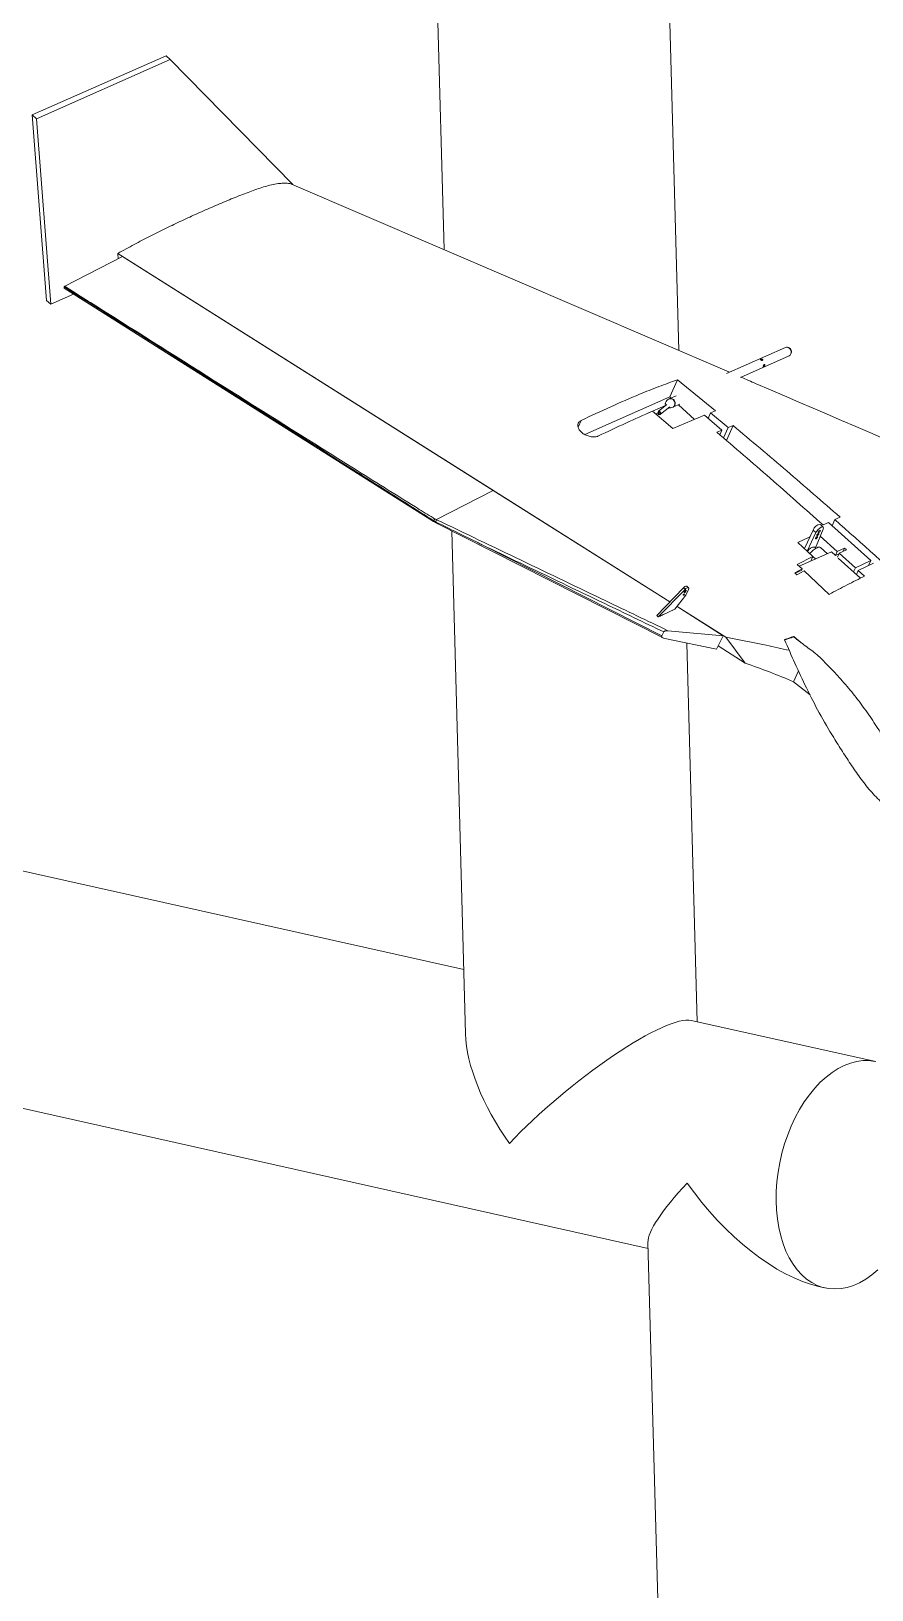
# Model space of a CAD drawing. Header units: inches. Extents: x 0 to 10.7, y 0 to 8.2.
# Drawn here: x 5.3845 to 5.4601, y 4.9721 to 5.1121 of the extents above; entities that cross this region are included whole.
import ezdxf

# ---------------------------------------------------------------- set-up
doc = ezdxf.new("R2010")
doc.units = ezdxf.units.IN
doc.header["$MEASUREMENT"] = 0

msp = doc.modelspace()

# ---------------------------------------------------------------- linework, layer by layer
at = {"color": 7, "linetype": 'Continuous', "lineweight": 15}
for p, q in [((5.4427415187, 5.0834580412), (5.4222261328, 5.8328182641)), ((5.4234230832, 5.027838566), (4.325238304, 5.2732848165)), ((4.3047136626, 5.2565247575), (5.4399915701, 5.0027881268)), ((5.4207300662, 5.1262046594), (5.4216523421, 5.0925169224)), ((5.3846402526, 5.1046201169), (5.3966693309, 5.1099387613)), ((5.3966693309, 5.1099387613), (5.3970426683, 5.1095968106)), ((5.3850135848, 5.1042782114), (5.3970426683, 5.1095968106)), ((5.3970426683, 5.1095968106), (5.4080479366, 5.0983562656)), ((5.3846402526, 5.1046201169), (5.3850135848, 5.1042782114)), ((5.3859326776, 5.0879579679), (5.3846402526, 5.1046201169)), ((5.386306015, 5.0876160172), (5.3850135848, 5.1042782114)), ((5.4472951306, 5.0815020517), (5.4079511693, 5.0984023162)), ((5.3927642543, 5.0918976144), (5.3875581509, 5.0892183223)), ((5.4419414582, 5.0608587397), (5.3923305454, 5.0921713538)), ((5.3923305454, 5.0921713538), (5.39235434, 5.0916866021)), ((5.4260633489, 5.0708803954), (5.3927642543, 5.0918976144)), ((5.3875159315, 5.0890474937), (5.4207099297, 5.0680965861)), ((5.3875581509, 5.0892183223), (5.3875221633, 5.0891610961)), ((5.3859326776, 5.0879579679), (5.386306015, 5.0876160172)), ((5.3883511572, 5.0885202864), (5.386306015, 5.0876160172)), ((5.4523391941, 5.0837323074), (5.4470297308, 5.081384683)), ((5.4525061993, 5.0837474708), (5.4524321297, 5.0837498285)), ((5.4482878735, 5.0810412318), (5.4526720222, 5.0829796227)), ((5.4501112327, 5.0826455035), (5.4500969281, 5.0826363191)), ((5.4527475174, 5.0830365689), (5.4527955991, 5.083092923)), ((5.4419309932, 5.0792869533), (5.4426289464, 5.0808247421)), ((5.4460544922, 5.0780246675), (5.4426289464, 5.0808247421)), ((5.4419309932, 5.0792869533), (5.4342959501, 5.0759111747)), ((5.4419412273, 5.0791348244), (5.441907209, 5.0791197803)), ((5.4420464027, 5.079181291), (5.4419309932, 5.0792869533)), ((5.4425222631, 5.0793917366), (5.4419412273, 5.0791348244)), ((5.4415554222, 5.0785110025), (5.4398981325, 5.0777782135)), ((5.440395352, 5.078002186), (5.4421984408, 5.0764407385)), ((5.4406771092, 5.0777581628), (5.4408636054, 5.077840668)), ((5.4416721649, 5.078607614), (5.4408985739, 5.0779672202)), ((5.4411045203, 5.0777184917), (5.4419294911, 5.0784014423)), ((5.441697369, 5.0782092978), (5.441913563, 5.0783049175)), ((5.4421984408, 5.0764407385), (5.4450435891, 5.0776316616)), ((5.4422399609, 5.078367159), (5.4422739882, 5.0783821595)), ((5.4422739882, 5.0783821595), (5.4428550149, 5.0786391153)), ((5.4441476671, 5.0772566415), (5.4427089167, 5.0785744823)), ((5.446619744, 5.0763022907), (5.4450435891, 5.0776316616)), ((5.4456021123, 5.0778509775), (5.4453755587, 5.077351674)), ((5.4456021123, 5.0778509775), (5.4460544922, 5.0780246675)), ((5.4456021123, 5.0778509775), (5.4471816677, 5.0765289864)), ((5.446619744, 5.0763022907), (5.4461606474, 5.0761134979)), ((5.446619744, 5.0763022907), (5.446429016, 5.0758819633)), ((5.446758939, 5.0755974131), (5.4471816677, 5.0765289864)), ((5.4470272985, 5.0753659222), (5.4476368713, 5.0767089242)), ((5.4476368713, 5.0767089242), (5.4471816677, 5.0765289864)), ((5.4260633489, 5.0708803954), (5.4209683302, 5.0682582603)), ((5.4260633489, 5.0708803954), (5.4419414582, 5.0608587397)), ((5.4207203831, 5.0681600261), (5.4207200915, 5.0681601926)), ((5.4208922363, 5.0680631432), (5.4207203831, 5.0681600261)), ((5.4208666344, 5.0680077441), (5.4413323332, 5.0576238798)), ((5.4208935917, 5.0680625025), (5.4208922363, 5.0680631432)), ((5.4557204256, 5.0675874604), (5.455471534, 5.0678154275)), ((5.4557202364, 5.0677751522), (5.4561934375, 5.0679948488)), ((5.4600035865, 5.0645894588), (5.4561934375, 5.0679948488)), ((5.456772919, 5.0682603215), (5.456519951, 5.0677029625)), ((5.456772919, 5.0682603215), (5.457242721, 5.0684725918)), ((5.4223438549, 5.0672582124), (5.4235815892, 5.0220478108)), ((5.4545334709, 5.0667148659), (5.453445032, 5.066192193)), ((5.4540333683, 5.0656576751), (5.4548184752, 5.0673170992)), ((5.4542828627, 5.0654310384), (5.4550673668, 5.0670891321)), ((5.4550673668, 5.0670891321), (5.4548184752, 5.0673170992)), ((5.455037824, 5.0657204475), (5.4557185087, 5.0673869323)), ((5.4569932246, 5.0653948685), (5.4554663392, 5.0667695798)), ((5.441211458, 5.0578074051), (5.4250632363, 5.0660006351)), ((5.453445032, 5.066192193), (5.4548064534, 5.0649553082)), ((5.4535700704, 5.064072988), (5.4558706429, 5.065090147)), ((5.4550774557, 5.0656841038), (5.4549662133, 5.0657860293)), ((5.4560981062, 5.0651907429), (5.455495416, 5.0657427723)), ((5.4558706429, 5.065090147), (5.4564822986, 5.065360619)), ((5.4564822986, 5.065360619), (5.4568322338, 5.0650400864)), ((5.4569932246, 5.0653948685), (5.4568322338, 5.0650400864)), ((5.4568322338, 5.0650400864), (5.4571470634, 5.0651792954)), ((5.4576388725, 5.0657043308), (5.4569932246, 5.0653948685)), ((5.4571718481, 5.0652338215), (5.4570100246, 5.064877237)), ((5.4571718481, 5.0652338215), (5.4578176305, 5.0655435274)), ((5.4586217874, 5.0639258183), (5.4571718481, 5.0652338215)), ((5.4576388725, 5.0657043308), (5.4574958883, 5.0653892639)), ((5.4578176305, 5.0655435274), (5.4576388725, 5.0657043308)), ((5.4538360941, 5.0638247627), (5.4531703193, 5.0634709927)), ((5.4532122759, 5.0634395125), (5.4537501734, 5.0636773862)), ((5.4533464991, 5.0633047023), (5.4540127859, 5.0636595306)), ((5.4548064534, 5.0649553082), (5.4533940944, 5.0642372613)), ((5.4538360941, 5.0638247627), (5.4533940944, 5.0642372613)), ((5.4538360941, 5.0638247627), (5.4537739912, 5.0636878812)), ((5.4562628641, 5.0615413627), (5.4540127859, 5.0636595306)), ((5.4548064534, 5.0649553082), (5.454615922, 5.0645353912)), ((5.4550369481, 5.0647215521), (5.4547992481, 5.064939288)), ((5.459071684, 5.062988858), (5.4570842078, 5.0648093112)), ((5.4586217874, 5.0639258183), (5.4584535549, 5.0635550588)), ((5.4586217874, 5.0639258183), (5.4600035865, 5.0645894588)), ((5.4588788801, 5.0636936293), (5.458709546, 5.0633205804)), ((5.4588788801, 5.0636936293), (5.4602609287, 5.0643578907)), ((5.4594498676, 5.0631772106), (5.4588788801, 5.0636936293)), ((5.4600035865, 5.0645894588), (5.4597974093, 5.0641350839)), ((5.4436211564, 5.0621401299), (5.4434796229, 5.0622718657)), ((5.4531703193, 5.0634709927), (5.4533464991, 5.0633047023)), ((5.4532097186, 5.0634338449), (5.4532122759, 5.0634395125)), ((5.4532122759, 5.0634395125), (5.4533547077, 5.0633090401)), ((5.4407652964, 5.0596451311), (5.4431647411, 5.0621208946)), ((5.4409069049, 5.0595133785), (5.4433062747, 5.0619891587)), ((5.443380331, 5.0614697862), (5.4424062199, 5.0602149891)), ((5.4431647411, 5.0621208946), (5.4433062747, 5.0619891587)), ((5.443614458, 5.0619949122), (5.443380331, 5.0614697862)), ((5.4407652964, 5.0596451311), (5.4409069049, 5.0595133785)), ((5.4410792143, 5.0595940357), (5.4409069049, 5.0595133785)), ((5.4410699732, 5.059588274), (5.4410689699, 5.0595892356)), ((5.441078492, 5.0595923714), (5.4410792143, 5.0595940357)), ((5.4421994632, 5.0601182157), (5.4421952648, 5.0601088526)), ((5.4421990024, 5.0601173341), (5.4422039466, 5.0601127328)), ((5.4424062199, 5.0602149891), (5.4421994632, 5.0601182157)), ((5.4425887895, 5.0604501638), (5.4467438208, 5.0578276397)), ((5.4469710754, 5.0576841992), (5.4425887895, 5.0604501638)), ((5.4413954307, 5.0581724975), (5.441211458, 5.0578074051)), ((5.4467438208, 5.0578276397), (5.4417751898, 5.0582777923)), ((5.4414987298, 5.0575677689), (5.4461319401, 5.0566135868)), ((5.4443925341, 5.0231518253), (5.4434613871, 5.0571635924)), ((5.4461319401, 5.0566135868), (5.4467438208, 5.0578276397)), ((5.4487130047, 5.0553711023), (5.4462794407, 5.0569062801)), ((5.4469710754, 5.0576841992), (5.4487130047, 5.0553711023)), ((5.453754217, 5.0572023596), (5.453073755, 5.0577495312)), ((5.4530625553, 5.0536965257), (5.4535047179, 5.054670661)), ((5.4530625553, 5.0536965257), (5.454544696, 5.0525142403)), ((5.4604446092, 5.0195641891), (5.4438713047, 5.0232683521)), ((5.4399769654, 5.0033219977), (5.4528351289, 4.5336551656)), ((5.455307636, 4.9993649589), (5.4559004425, 4.9992324656))]:
    msp.add_line(p, q, dxfattribs=at)
at = {"color": 8, "linetype": 'Continuous', "lineweight": 15}
msp.add_line((5.4337002037, 5.0765620532), (5.4339759247, 5.077169604), dxfattribs=at)
at = {"color": 7, "linetype": 'Continuous', "lineweight": 15, "flags": 128}
for points in [[(5.4527959687, 5.0830937348), (5.4527967354, 5.0830942355), (5.4528482765, 5.0831982061)], [(5.4526720222, 5.0829796227), (5.4527487393, 5.0830380572), (5.4528049426, 5.0831512901)], [(5.4420652191, 5.0791176999), (5.4419700144, 5.07910974), (5.4419548678, 5.0791038659)], [(5.4422739882, 5.0783821595), (5.4423506975, 5.0784405909), (5.4424069008, 5.0785538238)], [(5.4422739882, 5.0783821595), (5.4423506975, 5.0784405909), (5.4424069008, 5.0785538238)], [(5.455042199, 5.066598362), (5.4550645308, 5.0666372298), (5.4550965781, 5.0666761055), (5.4551333236, 5.0667091465), (5.4551692414, 5.0667312836), (5.4551989073, 5.0667391624), (5.45521769, 5.0667315454), (5.4552228511, 5.0667095996), (5.4552135366, 5.066676734), (5.4551912048, 5.0666378662), (5.4551591588, 5.0665989439), (5.4551224055, 5.0665658999), (5.4550864956, 5.0665437658), (5.4550568283, 5.0665359337), (5.4550380457, 5.0665435506), (5.4550328858, 5.0665654498), (5.455042199, 5.066598362)], [(5.4557185087, 5.0673869323), (5.4557477316, 5.0675053216), (5.4557249358, 5.0675829472), (5.4556534074, 5.0676086957), (5.4555433558, 5.067578876), (5.4554106262, 5.0674976942), (5.4552744312, 5.0673769136), (5.4551542058, 5.0672338383), (5.4550673668, 5.0670891321)], [(5.4551663222, 5.066879617), (5.455188729, 5.066918468), (5.4552207, 5.0669574071), (5.4552574455, 5.0669904481), (5.4552933633, 5.0670125852), (5.4553230305, 5.0670204174), (5.4553418869, 5.0670128303), (5.4553469652, 5.0669908982), (5.455337652, 5.066957986), (5.4553153202, 5.0669191182), (5.4552833557, 5.0668802288), (5.4552465274, 5.0668472015), (5.4552106175, 5.0668250674), (5.4551810187, 5.0668171689), (5.455162161, 5.0668248026), (5.4551570077, 5.0668467515), (5.4551663222, 5.066879617)], [(5.4552905113, 5.0671608989), (5.4553128431, 5.0671997667), (5.4553448154, 5.0672386591), (5.4553815687, 5.0672717031), (5.4554175536, 5.0672938205), (5.4554471524, 5.067301719), (5.4554660101, 5.0672940853), (5.4554711634, 5.0672721364), (5.4554618489, 5.0672392709), (5.4554394421, 5.0672004198), (5.4554074711, 5.0671614808), (5.4553707256, 5.0671284397), (5.4553348078, 5.0671063026), (5.4553051406, 5.0670984705), (5.4552862829, 5.0671061042), (5.4552811981, 5.0671279867), (5.4552905113, 5.0671608989)], [(5.4431729035, 5.0614634586), (5.4431549897, 5.0614584216), (5.443143588, 5.0614626202), (5.4431404364, 5.0614753265), (5.4431459696, 5.0614947364), (5.4431593717, 5.0615178095), (5.4431786251, 5.0615410462), (5.4432007052, 5.0615609442), (5.4432223766, 5.0615744093), (5.4432402825, 5.0615794433), (5.443251692, 5.0615752477), (5.4432549186, 5.0615625246), (5.4432493855, 5.0615431147), (5.4432359755, 5.0615200386), (5.44321673, 5.0614968049), (5.4431945749, 5.0614769236), (5.4431729035, 5.0614634586)], [(5.4432867315, 5.061718633), (5.4432568747, 5.0617102536), (5.4432378456, 5.0617172091), (5.4432325443, 5.0617384451), (5.4432417916, 5.0617707738), (5.4432641118, 5.061809222), (5.4432961131, 5.061847946), (5.4433330659, 5.0618810769), (5.4433691624, 5.0619035252), (5.4433990101, 5.0619119483), (5.443418047, 5.0619049958), (5.4434233497, 5.0618837131), (5.443414101, 5.0618514311), (5.443391773, 5.0618129799), (5.443359698, 5.061774226), (5.443322828, 5.0617410813), (5.4432867315, 5.061718633)], [(5.4433062747, 5.0619891587), (5.4433787323, 5.0620560192), (5.4434518258, 5.0621086407), (5.4435194123, 5.0621424861), (5.4435757024, 5.0621547294), (5.4436159644, 5.06214434), (5.4436367042, 5.0621120989), (5.4436362154, 5.062060857), (5.443614458, 5.0619949122)], [(5.458444726, 4.9994557408), (5.4578850059, 4.9992778926), (5.4573273167, 4.9991710236), (5.4567755485, 4.9991358838), (5.4562335731, 4.9991727449), (5.455705214, 4.9992813182), (5.4551941492, 4.9994608585), (5.4547039759, 4.9997100949), (5.4542381297, 5.0000272943), (5.4537998854, 5.000410238), (5.4533923102, 5.0008562037), (5.4530182748, 5.0013621118), (5.4526803791, 5.0019243784), (5.4523810109, 5.0025390562), (5.4521222671, 5.0032018514), (5.451905953, 5.0039081234), (5.4517336138, 5.0046528967), (5.4516064221, 5.0054309363), (5.4515252859, 5.0062368356), (5.4514907886, 5.0070648994), (5.4515031525, 5.0079093186), (5.4515623017, 5.0087641942), (5.4516677991, 5.0096235133), (5.4518189387, 5.0104812548), (5.4520146498, 5.0113314237), (5.4522535454, 5.0121679993), (5.4525339485, 5.0129851564), (5.4528539104, 5.0137771554), (5.4532111926, 5.0145384291), (5.453603249, 5.0152636703), (5.4540273701, 5.0159477456), (5.454480566, 5.0165859332), (5.4549596526, 5.0171736732), (5.4554612904, 5.0177068654), (5.4559819249, 5.0181817518), (5.4565179405, 5.01859507), (5.4570655548, 5.0189438711), (5.4576209397, 5.0192257076), (5.4581801906, 5.0194386215), (5.4587393745, 5.0195811154), (5.4592946082, 5.0196521824), (5.4598419474, 5.019651311), (5.4603775904, 5.0195785628)], [(5.4606255812, 5.0008448378), (5.4600968003, 5.0004003262), (5.4595545112, 5.0000189446), (5.4590025206, 4.9997033446), (5.458444726, 4.9994557408)]]:
    msp.add_lwpolyline(points, dxfattribs=at)
at = {"color": 8, "linetype": 'Continuous', "lineweight": 15, "flags": 128}
msp.add_lwpolyline([(5.4422400346, 5.0783671889), (5.4423167451, 5.0784255737), (5.4423729563, 5.0785388096)], dxfattribs=at)
at = {"color": 7, "linetype": 'Continuous', "lineweight": 15}
for centre, radius in [((5.4410042155, 5.0778165904), 0.0001415714038701), ((5.4410029594, 5.0778283826), 7.7652934781e-05)]:
    msp.add_circle(centre, radius, dxfattribs=at)
for centre, radius, start, end in [((5.4524125765, 5.0833139487), 0.0004247457851908, 337.4831417177, 99.9487869023), ((5.4524565926, 5.0833309678), 0.0004135721147484, 341.2758469349, 82.8781914582), ((5.4420148718, 5.0787167311), 0.0004245297578848, 337.4347191248, 99.9898169002), ((5.4215712781, 5.0676721187), 0.0009808547761227, 138.6186406196, 150.1698257124), ((5.4300383911, 5.063721629), 0.010124272474753, 153.4258714898, 154.6071537959), ((5.4554813726, 5.0671254533), 0.0006900442856624, 90.8169472809, 163.8752397857), ((5.4549145344, 5.0651180293), 0.0006699961146516, 85.5762059379, 154.5411635963), ((5.4560769455, 5.0639633756), 0.0019866459161893, 117.1405310147, 140.8385205227), ((5.4553415777, 5.065496278), 0.0002905609211768, 58.0315143541, 126.0248690903), ((5.4434244628, 5.0619830523), 0.000294033720787, 79.1873689392, 152.0437357232)]:
    msp.add_arc(centre, radius, start, end, dxfattribs=at)
at = {"color": 8, "linetype": 'Continuous', "lineweight": 15}
for centre, radius, start, end in [((5.4419809142, 5.0787016711), 0.0004245242639023, 337.4411072921, 100.0173911298), ((5.420783708, 5.0681174142), 7.66618488864e-05, 146.0814234898, 195.7646795513), ((5.4230861965, 5.0669490802), 0.0024591106894867, 153.078175688, 154.5002720643)]:
    msp.add_arc(centre, radius, start, end, dxfattribs=at)
at = {"color": 7, "linetype": 'Continuous', "lineweight": 15}
for centre, major_axis, ratio, start_param, end_param in [((5.3876465358, 5.0892113974), (0.0001335828513244764, 0.0001617741197552647), 0.3682206756, 2.167931606792083, 3.188656783909821), ((5.4415811267, 5.0577312839), (0.0003781048167592616, -4.916488457151758e-05), 0.4589622632, 2.981871165859798, 4.552667492650025), ((5.4342018032, 5.014755823), (0.01006326275664726, 0.008291024112748069), 0.2049630234, 0.1583184509952166, 2.116749226952408), ((5.4342018032, 5.014755823), (-0.009211864417213889, 0.01118093625689909), 0.4732474785, 0.5459529001577395, 1.412477875799129), ((5.4501822745, 5.0111841593), (0.01006326275664815, 0.00829102411274807), 0.2049630234, 2.116749226952663, 2.983274202593848), ((5.4501822745, 5.0111841593), (-0.009211864417212999, 0.01118093625689909), 0.4732474785, 1.412477875799212, 2.595639753432038)]:
    msp.add_ellipse(centre, major_axis=major_axis, ratio=ratio, start_param=start_param, end_param=end_param, dxfattribs=at)
for points, knots in [([(5.407948997645857, 5.09839473313432), (5.407925886996407, 5.098406493651683), (5.407846222178424, 5.098447033381092), (5.407593246339444, 5.098474741713578), (5.407215141965211, 5.098483650188308), (5.406710335660247, 5.098447246949825), (5.406168689637789, 5.098354627771919), (5.405572423277598, 5.098195346039614), (5.404760752909038, 5.097926021536187), (5.403692273808995, 5.097532813088796), (5.402340786731471, 5.096993824797821), (5.400932257243441, 5.096398117439602), (5.399505608156751, 5.09576966016479), (5.398091509703036, 5.095122645959643), (5.396673591331749, 5.094445790147435), (5.395247310253493, 5.093733631931481), (5.393799336965528, 5.092979997501179), (5.392821204152214, 5.092441486118455), (5.392330545407633, 5.092171353764859)], [0, 0, 0, 0, 0.0080201483695874, 0.0276462875464308, 0.0676865378775208, 0.1039146402968046, 0.1470781408316718, 0.1872213211419127, 0.2270160723524548, 0.3077774815674292, 0.3938856885040877, 0.4835131948457569, 0.5713499006287878, 0.658146010144267, 0.7429212753325805, 0.8287063639236611, 0.9140743268316641, 0.9999999999999999, 0.9999999999999999, 0.9999999999999999, 0.9999999999999999]), ([(5.420720091542461, 5.068160192558216), (5.420605114524336, 5.068233073425169), (5.420027931001274, 5.068598934674986), (5.417601822861315, 5.070136538393166), (5.408704726477979, 5.075770674631269), (5.398215333544566, 5.082403285839839), (5.389574568788315, 5.087864028269354), (5.387522163305354, 5.089161096065959)], [0, 0, 0, 0, 0.01039407153982, 0.0521781389716296, 0.2193176991265632, 0.8145677286718113, 0.9999999999999999, 0.9999999999999999, 0.9999999999999999, 0.9999999999999999]), ([(5.420835317093213, 5.068320530173794), (5.420717154725184, 5.068390861964374), (5.420126332058478, 5.068742527361376), (5.417683815839809, 5.070262051178881), (5.407934619946833, 5.076358656658312), (5.3974442303637, 5.082984364120927), (5.388798877425938, 5.088435945666028), (5.387558150885892, 5.089218322274239)], [0, 0, 0, 0, 0.0104471878404976, 0.0522368964193087, 0.21938604998024, 0.8879712080822909, 0.9999999999999999, 0.9999999999999999, 0.9999999999999999, 0.9999999999999999]), ([(5.450118701894711, 5.082674229328125), (5.450127101271868, 5.082677222774163), (5.450143878720789, 5.082683202073229), (5.45017735188897, 5.082686965417197), (5.450212679824562, 5.082684730090119), (5.450246472129274, 5.082675329313449), (5.450273908255708, 5.082658959034141), (5.450291979212921, 5.082637637181968), (5.450299329749835, 5.082614076936731), (5.450295426506383, 5.082591669148623), (5.450280613687227, 5.082574110577761), (5.450256767751896, 5.082564827183903), (5.450227279177724, 5.082563961936689), (5.450194534567272, 5.082571077992112), (5.450161286409965, 5.082584212039218), (5.450131517035735, 5.082600991240242), (5.450108770189305, 5.082618603743055), (5.450095255271101, 5.08263564017332), (5.450092434653635, 5.082651229327171), (5.450100316719382, 5.082664483128229), (5.450113002009521, 5.082671207751259), (5.450118701894711, 5.082674229328125)], [0, 0, 0, 0, 0.0525277136600544, 0.1049221884480369, 0.1584816255545798, 0.2127530666388996, 0.2659876476276747, 0.3179676247870337, 0.3703421598309031, 0.424223982685124, 0.478415084915447, 0.5310918371624948, 0.5828985999084443, 0.6357219314210633, 0.6899463681222394, 0.74375788512147, 0.7960998184617599, 0.8480428735348079, 0.9013770157764717, 0.9556857051657437, 1, 1, 1, 1]), ([(5.450289903591297, 5.082588215474614), (5.450289917012396, 5.082588267082711), (5.450292007619614, 5.082596306086617), (5.450281873585488, 5.082612627738753), (5.450263783671629, 5.082633957682008), (5.450235106390426, 5.08264910087068), (5.450201893015894, 5.082657246685217), (5.450166741051886, 5.082658454815804), (5.450134425769481, 5.082654120485975), (5.450118534922356, 5.082648216504334), (5.450111232732003, 5.082645503496185)], [0, 0, 0, 0, 0.0009578189685058, 0.1491996555554968, 0.2962303977038964, 0.4386529546704791, 0.5796575972505876, 0.7247724700099285, 0.8735269555932353, 1, 1, 1, 1]), ([(5.450477275931362, 5.082122152990893), (5.450473910960897, 5.082112550312078), (5.450467179774324, 5.082093341399743), (5.450446391492283, 5.082065196289329), (5.450421022837373, 5.082040599003634), (5.45039414491342, 5.082021321562612), (5.450370123523924, 5.082009566134631), (5.450351875499508, 5.082006065561758), (5.450340179530359, 5.082011543608497), (5.450335630997796, 5.082026195013485), (5.450337776688618, 5.082049539132667), (5.45034574269177, 5.082078857724646), (5.450358487431869, 5.082110568633596), (5.450375382428322, 5.082141376412987), (5.450395924880099, 5.082167407468718), (5.450418767602551, 5.082184456815448), (5.450441546137725, 5.082190260525262), (5.450461290781371, 5.082185021011961), (5.4504756633543, 5.082169469956802), (5.450481812134222, 5.082147281328799), (5.450478682268948, 5.082129943411024), (5.450477275931362, 5.082122152990893)], [0, 0, 0, 0, 0.0525127698225338, 0.1050449787354131, 0.1585603833220365, 0.2128502786512226, 0.2660153121279435, 0.3178671864100765, 0.3702446937375601, 0.4241923289933405, 0.478324061937386, 0.5309990766552682, 0.5829365368476744, 0.635804347423599, 0.6899726456528126, 0.7438100512159745, 0.7960656234900817, 0.8479887944217154, 0.9013310159076172, 0.9556652159788183, 1, 1, 1, 1]), ([(5.450337049772342, 5.082026783893622), (5.450340744143262, 5.082027447713677), (5.450350330299216, 5.082029170194364), (5.450372170495932, 5.082041169449776), (5.450398413857942, 5.082060059155953), (5.450423615482679, 5.082084770465192), (5.450443462999376, 5.082112148171213), (5.450449751113831, 5.082130519545845), (5.450452640450986, 5.082138961042203)], [0, 0, 0, 0, 0.1123879597624213, 0.2916243476638718, 0.4693076267134781, 0.6526617084866225, 0.8404008964068097, 1, 1, 1, 1]), ([(5.450452640450986, 5.082138961042203), (5.450454262505827, 5.082148309968343), (5.450457429263068, 5.082166561989645), (5.450451369655461, 5.082179972710143), (5.450448413858826, 5.08218651428265)], [0, 0, 0, 0, 0.5122131947113822, 1, 1, 1, 1]), ([(5.442628946354797, 5.080824742129358), (5.442069954028875, 5.080622606781738), (5.440951382739079, 5.080218123954308), (5.438953351691429, 5.079416491035865), (5.436636401008623, 5.078420957563287), (5.434863176477428, 5.077586922397632), (5.433975924652122, 5.077169603998255)], [0, 0, 0, 0, 0.2009590691503588, 0.4021290360372557, 0.7008488802509043, 1, 1, 1, 1]), ([(5.490608232446101, 5.062900613771149), (5.476970926262146, 5.068756516147202), (5.462877018489293, 5.074808484688617), (5.448783889695577, 5.080862525258177), (5.448327313343337, 5.081058658551219)], [0, 0, 0, 0, 0.9676029106861717, 1, 1, 1, 1]), ([(5.441907900933292, 5.079118313849945), (5.441847062496454, 5.079086535068987), (5.441733081078, 5.079026997205775), (5.441611549847189, 5.078893504253397), (5.44154922111641, 5.078768651225674), (5.441531183448316, 5.078668049597144), (5.441533276059911, 5.07858903416828), (5.441550360724811, 5.078540798639997), (5.441559139602967, 5.078516013030912)], [0, 0, 0, 0, 0.2762535589360398, 0.517563799092218, 0.7090933051438685, 0.8126625888101864, 0.903737514525924, 1, 1, 1, 1]), ([(5.435527505053001, 5.07577480312091), (5.436347432387707, 5.076166124347648), (5.437987901247688, 5.076949059931742), (5.439592668116896, 5.077651056370975), (5.440395351963382, 5.078002186004117)], [0, 0, 0, 0, 0.4998128002967948, 1, 1, 1, 1]), ([(5.441923598439045, 5.078309310680537), (5.441961621468406, 5.078308286537363), (5.442066618314827, 5.078305458466966), (5.442176331533755, 5.078329750461142), (5.442236177364919, 5.078366678536796), (5.442239650174726, 5.078368821446015)], [0, 0, 0, 0, 0.3484428655975429, 0.9621906160817494, 1, 1, 1, 1]), ([(5.433975924652122, 5.077169603998255), (5.433900045612518, 5.077121823967034), (5.433748292775488, 5.077026267205529), (5.433656917363969, 5.076798686265991), (5.43368236480063, 5.076538978505925), (5.433829847026048, 5.076269608142137), (5.434080634634213, 5.076023560757473), (5.4344071525855, 5.075828708889376), (5.434773047531809, 5.075706997827312), (5.435135830615318, 5.07567234413331), (5.435385430402894, 5.075713154267371), (5.43550007119315, 5.075762899054938), (5.435527505053001, 5.07577480312091)], [0, 0, 0, 0, 0.1074304278710143, 0.2148534338022226, 0.3222385778363894, 0.4295773934611921, 0.5368350384480182, 0.6440539276784494, 0.7512988543712807, 0.8586616064288521, 0.9661773294482209, 0.9999999999999999, 0.9999999999999999, 0.9999999999999999, 0.9999999999999999]), ([(5.457242721015302, 5.068472591768137), (5.455649348801089, 5.069863702364575), (5.452462311671595, 5.072646179103235), (5.449245449917354, 5.075354592923215), (5.447636871320139, 5.076708924205087)], [0, 0, 0, 0, 0.4999540794388808, 1, 1, 1, 1]), ([(5.446160647395153, 5.076113497893809), (5.447760827273591, 5.074740912518143), (5.450961494665996, 5.07199547788646), (5.454133887526071, 5.069182017571958), (5.455720236415055, 5.067775152205351)], [0, 0, 0, 0, 0.4999519419714396, 1, 1, 1, 1]), ([(5.420709929688471, 5.06809658612901), (5.420748277022779, 5.068073342595958), (5.420799514226545, 5.068042286105053), (5.420853142898058, 5.068014687199702), (5.420866634394943, 5.068007744075157)], [0, 0, 0, 0, 0.7484275387811996, 1, 1, 1, 1]), ([(5.420968330167907, 5.068258260288885), (5.420968137757792, 5.068258227378591), (5.420967529181353, 5.068258123286196), (5.420965070170176, 5.068258289947118), (5.420954895164652, 5.068261466113531), (5.420916363933623, 5.068276819661285), (5.420874336899933, 5.068298225032834), (5.420841074897597, 5.068317238803354), (5.420835317093213, 5.068320530173794)], [0, 0, 0, 0, 0.0047392847091897, 0.014989944834446, 0.055997901723241, 0.2175349981082037, 0.8645517376914679, 1, 1, 1, 1]), ([(5.425063236329234, 5.06600063508886), (5.425060803045238, 5.066001838505255), (5.424933872328325, 5.066064613958453), (5.424308540961809, 5.06637272255854), (5.422920972803206, 5.067058636433447), (5.42165837103127, 5.067683818840502), (5.420893591655225, 5.068062502461745)], [0, 0, 0, 0, 0.0017506748060921, 0.0913228412655402, 0.4495987840881522, 1, 1, 1, 1]), ([(5.420983683914398, 5.068250775849658), (5.420977836266353, 5.068255212889673), (5.420971984433759, 5.068259653104814), (5.420968332779146, 5.068258261284154), (5.420968330167907, 5.068258260288885)], [0, 0, 0, 0, 0.9992849162804468, 1, 1, 1, 1]), ([(5.441775189752406, 5.058277792261708), (5.43991751648823, 5.059168734435272), (5.435523380129169, 5.061276167143796), (5.428592913027633, 5.064600616101135), (5.42352010005221, 5.067034052847371), (5.420983683914398, 5.068250775849658)], [0, 0, 0, 0, 0.2680385878864422, 0.6340179015203806, 1, 1, 1, 1]), ([(5.456772919034114, 5.068260321532341), (5.459191246663984, 5.06610464894595), (5.462818981603739, 5.062870923017452), (5.467637401619961, 5.058516265527039), (5.470033515292946, 5.056309271647834), (5.471231550197963, 5.055205794908708)], [0, 0, 0, 0, 0.4999542378308063, 0.7499816958024926, 1, 1, 1, 1]), ([(5.425063236329234, 5.06600063508886), (5.426201500011191, 5.065454809901937), (5.429876362109569, 5.063692623930827), (5.435320081815354, 5.06108250733874), (5.439626316138629, 5.059019879411523), (5.441395430741384, 5.058172497473581)], [0, 0, 0, 0, 0.2091007645476687, 0.6750777403858758, 0.9999999999999999, 0.9999999999999999, 0.9999999999999999, 0.9999999999999999]), ([(5.459449867596104, 5.063177210610107), (5.458924950641686, 5.062919807795719), (5.457874460114725, 5.062404680182003), (5.456800286567714, 5.061829255105004), (5.456262864083508, 5.061541362729312)], [0, 0, 0, 0, 0.4996874707052662, 1, 1, 1, 1]), ([(5.442203946552842, 5.06011273277108), (5.441951391468156, 5.059996262382241), (5.441573714126225, 5.059822089579798), (5.441195329731788, 5.059646459300944), (5.441069973232251, 5.059588274034073)], [0, 0, 0, 0, 0.6687059472333376, 1, 1, 1, 1]), ([(5.441395430741384, 5.058172497473581), (5.44140168938383, 5.058182209247736), (5.441415759397924, 5.058204042225161), (5.441460058936015, 5.058235160920187), (5.44154162746105, 5.058267596308273), (5.441653276388999, 5.058284023052979), (5.441735949828057, 5.058279797749633), (5.441775189752406, 5.058277792261708)], [0, 0, 0, 0, 0.0893038367035538, 0.2007633846909531, 0.3768436352611153, 0.7042265461668903, 1, 1, 1, 1]), ([(5.45267542725289, 5.056515146934327), (5.451983431019404, 5.056673258588338), (5.450095364494123, 5.057104655909236), (5.448182717299338, 5.057459444385274), (5.446971075411863, 5.057684199154441)], [0, 0, 0, 0, 0.36651051444364, 1, 1, 1, 1]), ([(5.453062005393618, 5.057736143188486), (5.453057728562606, 5.057733858165881), (5.453049139787734, 5.057729269360602), (5.453028168445095, 5.057719595048636), (5.453004343629517, 5.057709551579905), (5.452976387940657, 5.057698468826132), (5.452912274812238, 5.057674831359257), (5.452797894774602, 5.057637277056075), (5.452667494888418, 5.057595383746761), (5.45254805629039, 5.057556251122357), (5.452489288847826, 5.05753705907697), (5.452459316163985, 5.05752733471986), (5.452428978156847, 5.057517297877179), (5.45238494697521, 5.057502514166407), (5.452331933878948, 5.05748562955745), (5.452282485147832, 5.057468990287838), (5.452247878831071, 5.057456484530721), (5.452237755211526, 5.057453048699902), (5.452233431418169, 5.05745174409855), (5.452231964550814, 5.057451663745693), (5.452232928690317, 5.057452559517385), (5.452237659759457, 5.057454968174927), (5.452246404420311, 5.057459385562084), (5.452255326811549, 5.057463200055717), (5.45225954823218, 5.057465004794121)], [0, 0, 0, 0, 0.0227160352938996, 0.045618569587898, 0.066620496953286, 0.0844644945089267, 0.1157535420956678, 0.2411744086845339, 0.4873156732232068, 0.6103686259175425, 0.6718908467080114, 0.7026630011632042, 0.718054436554392, 0.7796071786415241, 0.8513556166713026, 0.923878626693184, 0.9439160321934347, 0.9509860586542367, 0.9580868489124309, 0.9626585858279206, 0.9672033964750983, 0.9748245975757923, 0.9880888474455993, 1, 1, 1, 1]), ([(5.45225954823218, 5.057465004794121), (5.452264111937374, 5.057466929756702), (5.452274505493826, 5.057471313739975), (5.452310162912362, 5.057484924552096), (5.4524304855687, 5.057529073737586), (5.45265761397772, 5.057616623695828), (5.452880124518406, 5.057695753716621), (5.453022409366058, 5.057741461036411), (5.453054446470303, 5.057746917546099), (5.453070504717152, 5.057749652561686)], [0, 0, 0, 0, 0.0134749222540633, 0.0306883024179422, 0.1043059772551033, 0.3988590319201432, 0.6954175458105925, 0.8473313880870968, 1, 1, 1, 1]), ([(5.45225954823218, 5.057465004794121), (5.452563283855589, 5.056761636137036), (5.45319191936244, 5.055305888183318), (5.454224187289813, 5.0531074990208), (5.455365650454818, 5.050865272623796), (5.456471108395169, 5.048971452787798), (5.457459025180205, 5.047407931457965), (5.458279639444163, 5.046159561446609), (5.459131337011109, 5.044931368665452), (5.460063948560059, 5.043736649293677), (5.461146758302482, 5.042699152479298), (5.461866930971003, 5.041668608934629), (5.462211627532146, 5.041029359403391), (5.462322216057974, 5.040824269851408)], [0, 0, 0, 0, 0.1164339864277851, 0.240981078383339, 0.3693219949738492, 0.5009320238024922, 0.5773401159693836, 0.6546370610002806, 0.7325089026814984, 0.8107945379525049, 0.8894793100873852, 0.9645417983567431, 1, 1, 1, 1]), ([(5.453073191958073, 5.05774822162331), (5.453075149611216, 5.057747962105819), (5.453080037012025, 5.057747314204532), (5.453068763368361, 5.057740329914412), (5.453062005393618, 5.057736143188486)], [0, 0, 0, 0, 0.4005509714598854, 1, 1, 1, 1]), ([(5.464186040536183, 5.041203482422187), (5.464031549388111, 5.041592203163721), (5.463727909878986, 5.042356201467958), (5.463289995542397, 5.043511631274487), (5.462886022490218, 5.044673460242991), (5.462395167631885, 5.045936732750176), (5.461868420393856, 5.047346729919109), (5.461080401741732, 5.048809245468999), (5.460179579914197, 5.050220458416717), (5.459206317390706, 5.051611433996229), (5.458158063648137, 5.052960250144589), (5.457107069970067, 5.054152749971505), (5.456117072724937, 5.055195215900921), (5.455171323311364, 5.056160701096444), (5.454115505339896, 5.056910635795703), (5.453413139240468, 5.057460999760663), (5.453062005393618, 5.057736143188486)], [0, 0, 0, 0, 0.0631051927122639, 0.1240280105210808, 0.1827380372371599, 0.2417997771684936, 0.321097449875841, 0.401052348625598, 0.4820966339672031, 0.5641740023876518, 0.6475763898011545, 0.7323250198715586, 0.7969580743615384, 0.8624939435312532, 0.9312566044798236, 1, 1, 1, 1]), ([(5.44871300468145, 5.055371102329508), (5.449448144257251, 5.055109320381939), (5.450919262484043, 5.054585457693558), (5.452347852763409, 5.053992949013599), (5.453062555312447, 5.053696525700344)], [0, 0, 0, 0, 0.4997148172138132, 1, 1, 1, 1])]:
    msp.add_open_spline(points, degree=3, knots=knots, dxfattribs=at)

doc.saveas('drawing.dxf')
